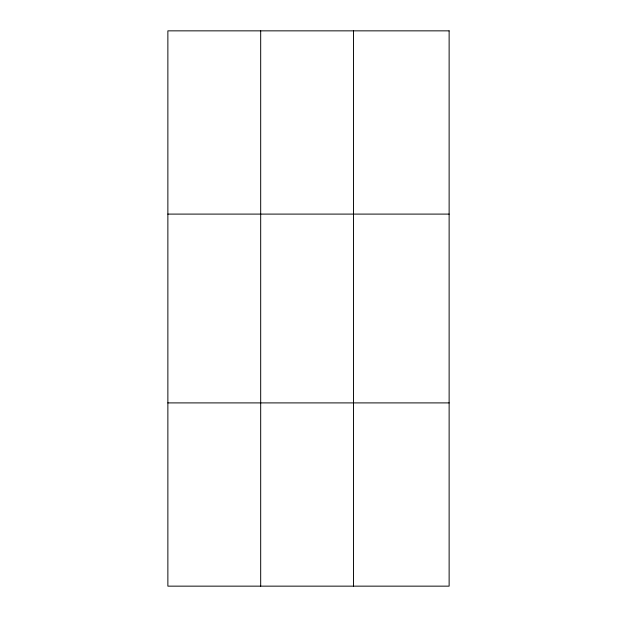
<?xml version="1.0" encoding="UTF-8"?>
<svg xmlns="http://www.w3.org/2000/svg" width="617" height="617" viewBox="0 0 617 617"><rect width="100%" height="100%" fill="white"/><g stroke="black" fill="none" stroke-linecap="round" stroke-linejoin="round"><path stroke-width="0.93" d="M260.683 30.85L260.683 586.15M353.502 30.85L353.502 586.15M167.87 214.099L449.13 214.099M167.87 402.901L449.13 402.901M449.13 30.85L449.13 586.15L167.87 586.15L167.87 30.85L449.13 30.85"/></g></svg>
